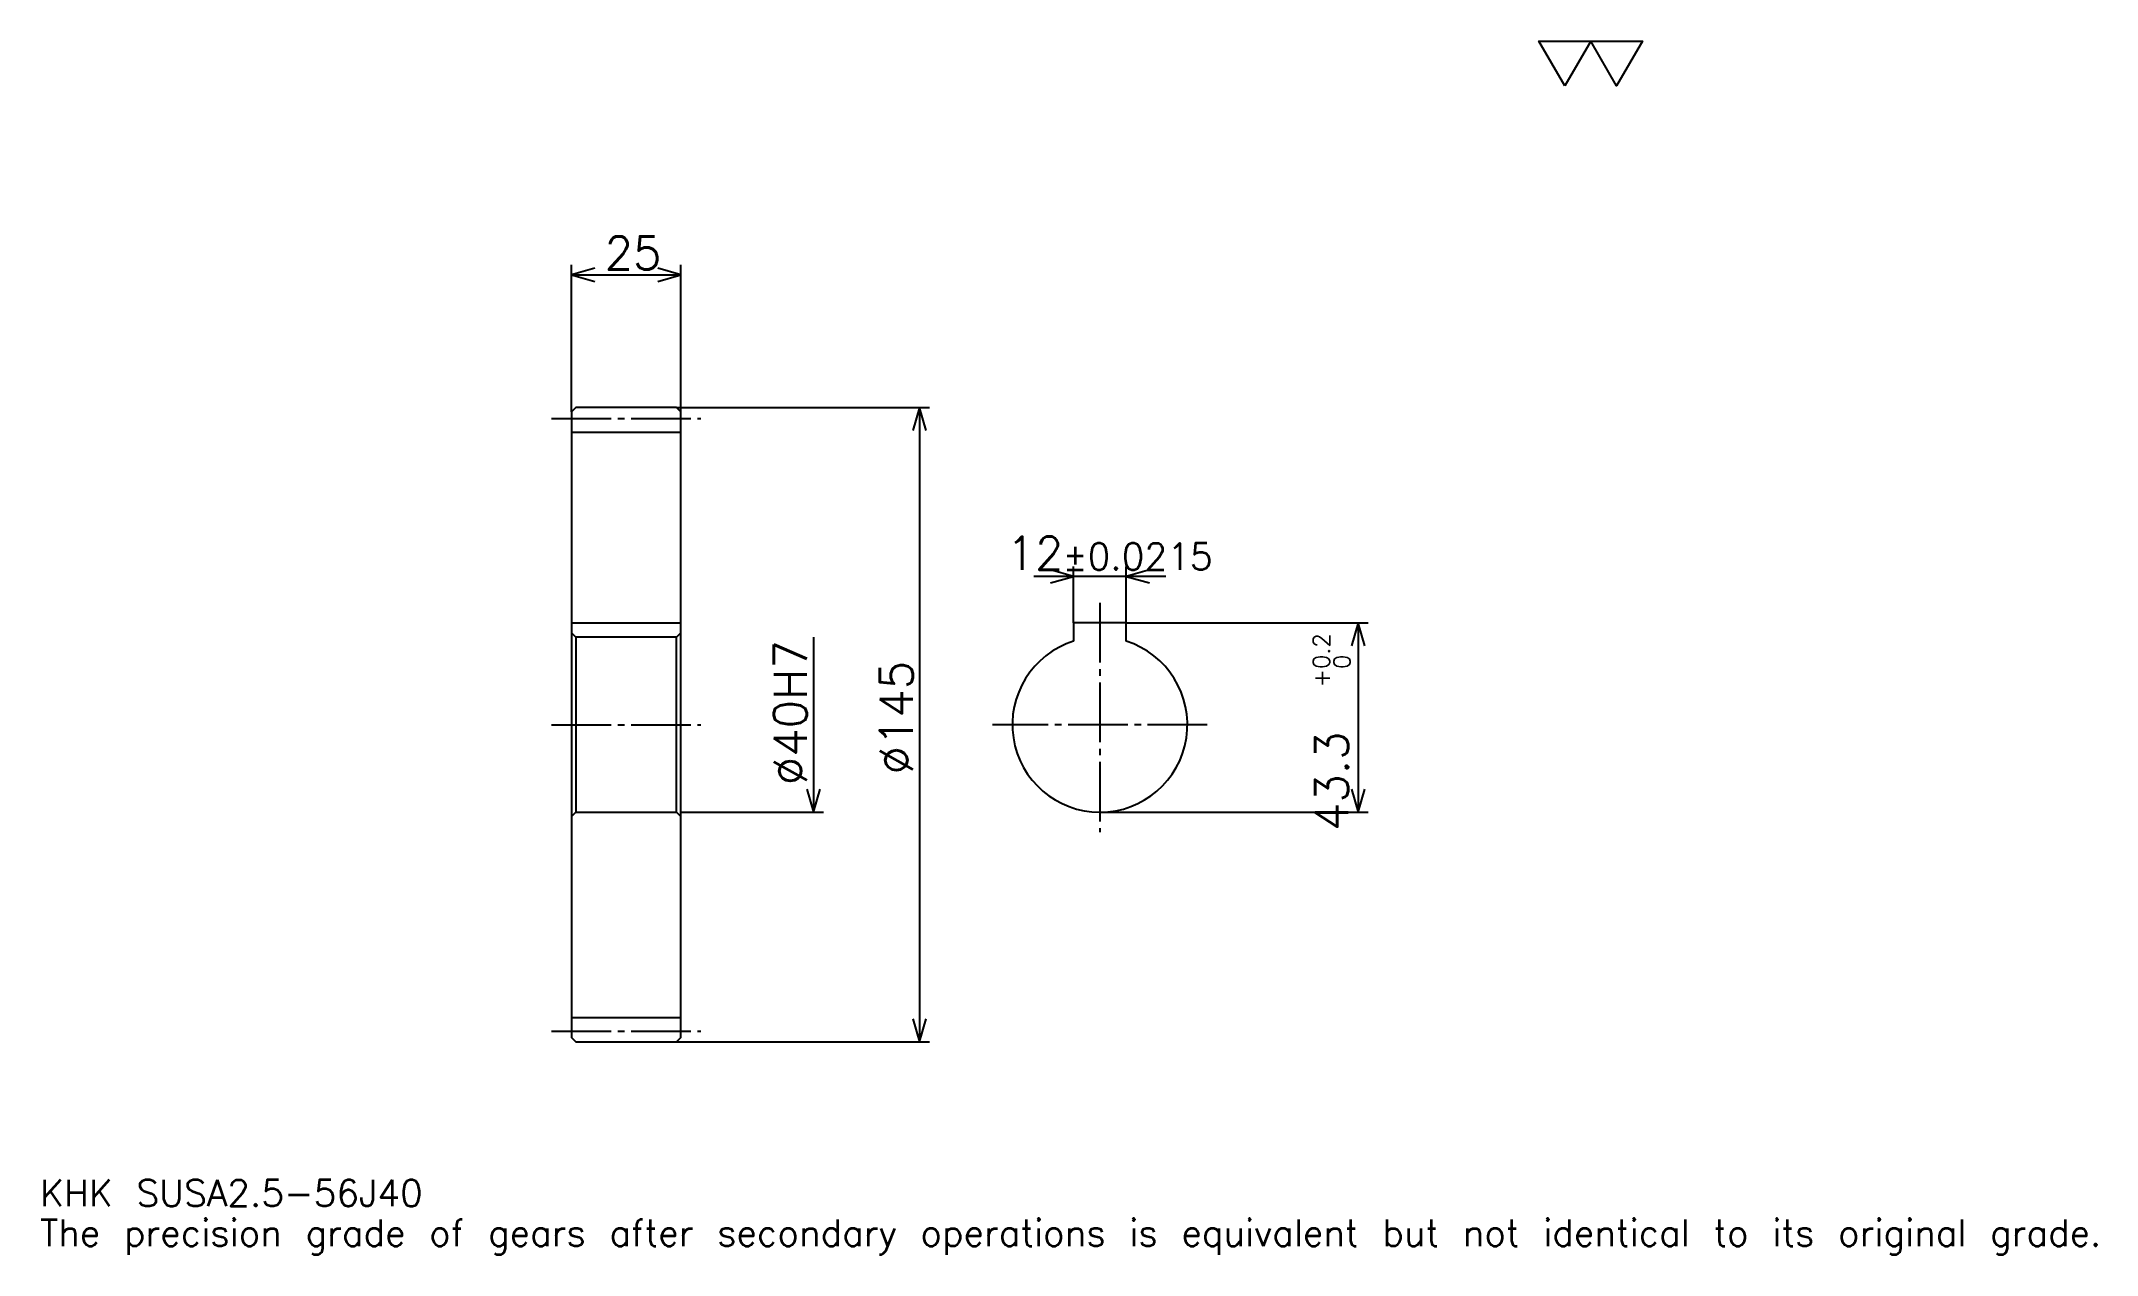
# Model space of a CAD drawing. Extents: x 15 to 485, y 6 to 283.
import ezdxf

# ---------------------------------------------------------------- set-up
doc = ezdxf.new("R2010")
doc.units = 0
doc.linetypes.add('DASHDOT', pattern=[18.179349, 13.634511, -1.514946, 1.514946, -1.514946])
doc.layers.get('0').update_dxf_attribs({"linetype": 'CONTINUOUS'})
doc.layers.add('DASHDOT', color=6, linetype='DASHDOT')
doc.styles.add('KANJI', font='TXT', dxfattribs={"bigfont": 'BIGFONT'})

msp = doc.modelspace()

# ---------------------------------------------------------------- linework, layer by layer
at = {"color": 5}
for p, q in [((136.599182, 199.215347), (136.599182, 231.786682)), ((161.599182, 199.215347), (161.599182, 231.786682)), ((136.599182, 229.514252), (161.599182, 229.514252)), ((136.599182, 198.215347), (136.599182, 199.215347)), ((160.599182, 199.215347), (161.599182, 199.215347)), ((161.599182, 199.215347), (218.409637, 199.215347)), ((161.599182, 198.215347), (161.599182, 199.215347)), ((216.137222, 199.215347), (216.137222, 54.215347)), ((272.436157, 160.619965), (242.25679, 160.619965)), ((251.346466, 150.01535), (251.346466, 162.89238)), ((263.346466, 150.01535), (263.346466, 162.89238)), ((191.898102, 146.715347), (191.898102, 106.715347)), ((263.346466, 150.01535), (318.641968, 150.01535)), ((316.369568, 150.01535), (316.369568, 106.715347)), ((161.599182, 106.715347), (194.170517, 106.715347)), ((257.346466, 106.715347), (318.641968, 106.715347)), ((160.599182, 54.215347), (161.599182, 54.215347)), ((161.599182, 54.215347), (218.409637, 54.215347))]:
    msp.add_line(p, q, dxfattribs=at)
at = {"color": 4}
for p, q in [((136.599182, 193.590347), (161.599182, 193.590347)), ((136.599182, 150.01535), (161.599182, 150.01535)), ((161.599182, 147.715347), (160.599182, 146.715347)), ((136.599182, 105.715347), (137.599182, 106.715347)), ((161.599182, 105.715347), (160.599182, 106.715347)), ((136.599182, 59.840347), (161.599182, 59.840347))]:
    msp.add_line(p, q, dxfattribs=at)
at = {"color": 7}
msp.add_lwpolyline([(363.586945, 272.690216), (357.67865, 282.931244), (381.311798, 282.931244), (375.403534, 272.690216), (369.495239, 282.931244), (363.586945, 272.690216)], dxfattribs=at)
at = {"color": 5}
for points in [[(141.901489, 231.029205), (136.599182, 229.514252), (141.901489, 227.999313)], [(156.296875, 227.999313), (161.599182, 229.514252), (156.296875, 231.029205)], [(217.652161, 193.91304), (216.137222, 199.215347), (214.622284, 193.91304)], [(246.044159, 159.105011), (251.346466, 160.619965), (246.044159, 162.134918)], [(268.648773, 162.134918), (263.346466, 160.619965), (268.648773, 159.105011)], [(317.884521, 144.713043), (316.369568, 150.01535), (314.854614, 144.713043)], [(190.383148, 112.017654), (191.898102, 106.715347), (193.41304, 112.017654)], [(314.854614, 112.017654), (316.369568, 106.715347), (317.884521, 112.017654)], [(214.622284, 59.517654), (216.137222, 54.215347), (217.652161, 59.517654)]]:
    msp.add_lwpolyline(points, dxfattribs=at)
at = {"color": 4}
for points in [[(136.599182, 105.715347), (136.599182, 55.215347), (137.599182, 54.215347), (160.599182, 54.215347), (161.599182, 55.215347), (161.599182, 198.215347), (160.599182, 199.215347), (137.599182, 199.215347), (136.599182, 198.215347), (136.599182, 105.715347)], [(136.599182, 147.715347), (137.599182, 146.715347), (137.599182, 106.715347), (160.599182, 106.715347), (160.599182, 146.715347), (137.599182, 146.715347)], [(263.346466, 145.794128), (263.346466, 150.01535), (251.346466, 150.01535), (251.346466, 145.794128)]]:
    msp.add_lwpolyline(points, dxfattribs=at)
msp.add_arc((257.346466, 126.715347), 20, 107.45760275, 72.54239725, dxfattribs=at)
at = {"layer": 'DASHDOT', "color": 7}
for p, q in [((132.054352, 196.715347), (166.144012, 196.715347)), ((257.346466, 154.560181), (257.346466, 102.170509)), ((132.054352, 126.715347), (166.144012, 126.715347)), ((281.891296, 126.715347), (232.801636, 126.715347)), ((132.054352, 56.715347), (166.144012, 56.715347))]:
    msp.add_line(p, q, dxfattribs=at)

# ---------------------------------------------------------------- texts
at = {"color": 7, "style": 'KANJI'}
for s, height, p in [('25', 7.574728, (144.175613, 230.726227)), ('12', 7.574728, (236.029678, 162.134918)), ('%%p0.0215', 6.059783, (248.830048, 162.134918)), ('KHK SUSA2.5-56J40', 6.059783, (15.149457, 16.664402)), ('The precision grade of gears after secondary operations is equivalent but not identical to its original grade.', 6.059783, (15.149457, 7.574728))]:
    msp.add_text(s, height=height, dxfattribs=at).set_placement(p)
for s, height, p in [('0.2', 3.787364, (309.855286, 139.465347)), ('%%c40H7', 7.574728, (190.383148, 112.891464)), ('0', 3.787364, (314.551636, 139.465347)), ('%%c145', 7.574728, (214.622284, 115.353256)), ('+', 3.787364, (309.855286, 135.223511)), ('43.3', 7.574728, (314.097168, 102.437088))]:
    msp.add_text(s, height=height, rotation=90, dxfattribs=at).set_placement(p)

doc.saveas('drawing.dxf')
